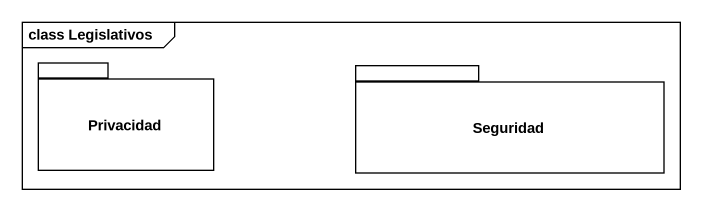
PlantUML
@startuml
mainframe class Legislativos
package Privacidad {
}
package Seguridad {
}
@enduml
